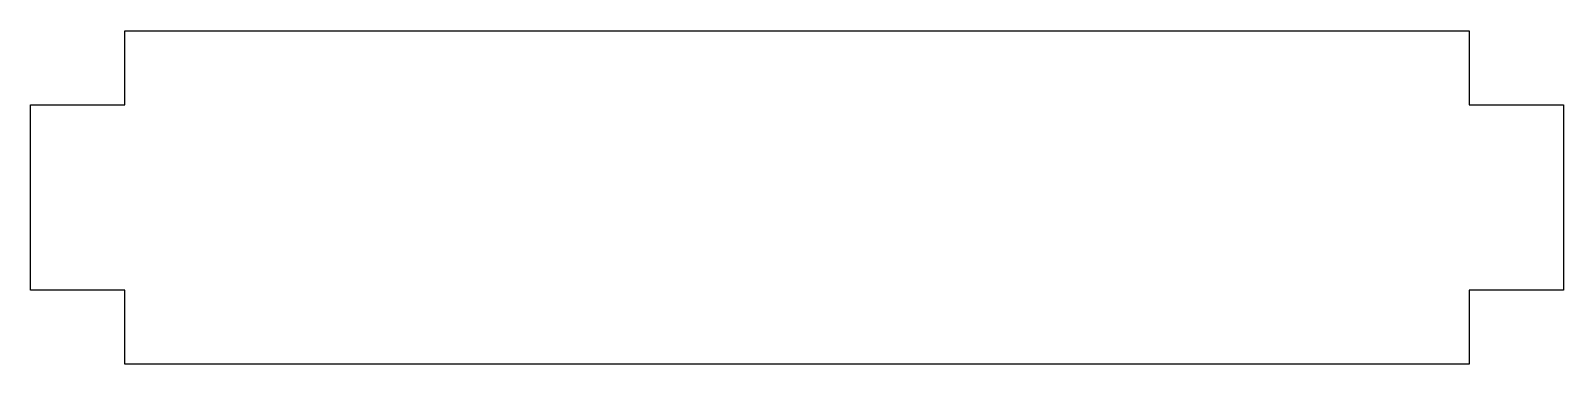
# Model space of a CAD drawing. Extents: x -1.03 to 1.03, y -0.23 to 0.23.
import ezdxf

# ---------------------------------------------------------------- set-up
doc = ezdxf.new("R2010")
doc.units = 0
doc.header["$MEASUREMENT"] = 0
doc.layers.get('0').update_dxf_attribs({"linetype": 'CONTINUOUS'})

msp = doc.modelspace()

# ---------------------------------------------------------------- linework, layer by layer
at = {"color": 7, "linetype": 'CONTINUOUS'}
for p, q in [((-0.9075, 0.125), (-0.9075, 0.225)), ((-0.9075, 0.225), (0.9075, 0.225)), ((0.9075, 0.225), (0.9075, 0.125)), ((-1.0345, -0.125), (-1.0345, 0.125)), ((-1.0345, 0.125), (-0.9075, 0.125)), ((0.9075, 0.125), (1.0345, 0.125)), ((1.0345, 0.125), (1.0345, -0.125)), ((-0.9075, -0.125), (-1.0345, -0.125)), ((-0.9075, -0.225), (-0.9075, -0.125)), ((0.9075, -0.125), (0.9075, -0.225)), ((1.0345, -0.125), (0.9075, -0.125)), ((0.9075, -0.225), (-0.9075, -0.225))]:
    msp.add_line(p, q, dxfattribs=at)

doc.saveas('drawing.dxf')
